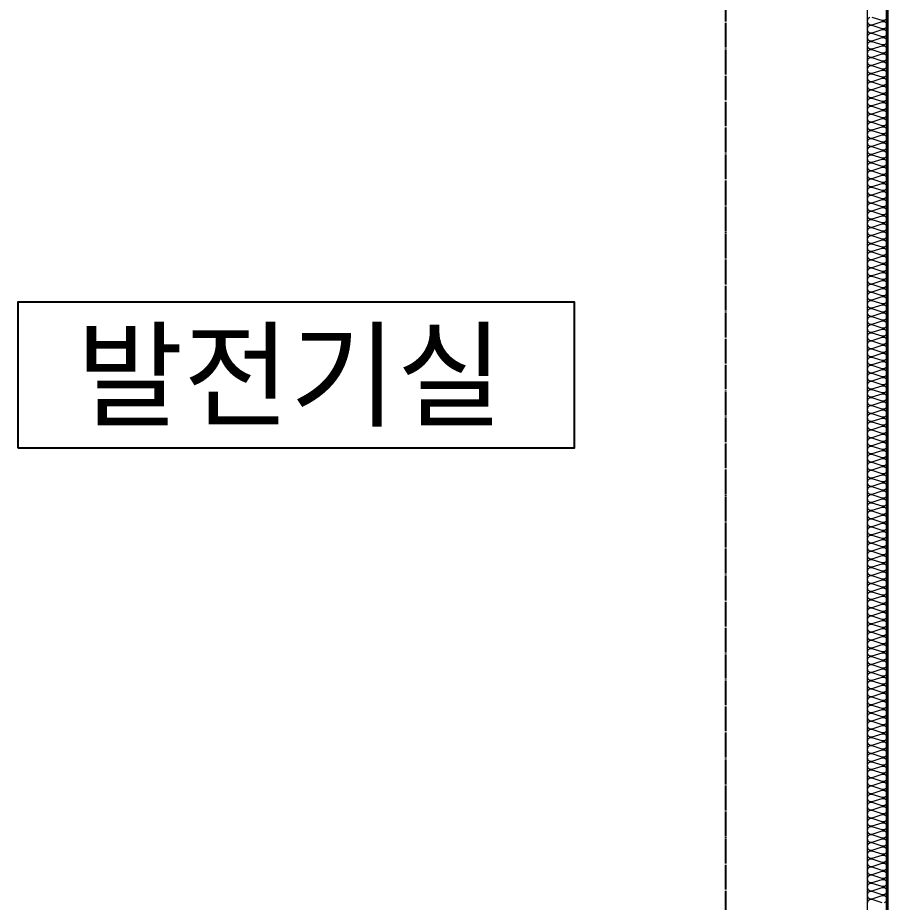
# Model space of a CAD drawing. Header units: inches. Extents: x 2004 to 150234, y 6875187 to 6994525.
# Drawn here: x 84698 to 86846, y 6883051 to 6885237 of the extents above; entities that cross this region are included whole.
import ezdxf
from ezdxf.enums import TextEntityAlignment as Align

# ---------------------------------------------------------------- set-up
doc = ezdxf.new("R2010")
doc.units = ezdxf.units.IN
doc.header["$MEASUREMENT"] = 0
doc.linetypes.add('CENTER', pattern=[65, 60, -2, 1, -2])
for name, color, linetype, lineweight in [('A-CONC-LIN1', 2, 'CONTINUOUS', 40), ('A-MKXX-NAME', 3, 'CONTINUOUS', 25), ('A-MKXX-SYMB', 7, 'CONTINUOUS', 25), ('A-XXXX-INSL2', 8, 'CONTINUOUS', 18)]:
    doc.layers.add(name, color=color, linetype=linetype, lineweight=lineweight)
doc.layers.add('AA-AXIS-LINE-1', color=1, linetype='CENTER')
doc.styles.add('돋움체', font='')
doc.styles.get('돋움체').set_extended_font_data('DotumChe')

msp = doc.modelspace()

# ---------------------------------------------------------------- linework, layer by layer
at = {"layer": 'A-CONC-LIN1'}
msp.add_line((86846.3, 6889078.3), (86846.3, 6880978.3), dxfattribs=at)
at = {"layer": 'A-MKXX-SYMB'}
msp.add_lwpolyline([(84697.5, 6884173.5), (86073, 6884173.5), (86073, 6884533.5), (84697.5, 6884533.5)], close=True, dxfattribs=at)
at = {"layer": 'A-XXXX-INSL2'}
msp.add_line((86796.3, 6889028.3), (86796.3, 6880978.3), dxfattribs=at)
for points in [[(86803.3, 6885237.3), (86798.3, 6885233.8), (86796.3, 6885228.3), (86798.3, 6885222.8), (86803.3, 6885219.3), (86808.8, 6885219.3), (86833.8, 6885227.3), (86839.3, 6885227.3), (86844.3, 6885223.8), (86846.3, 6885218.3), (86844.3, 6885212.8), (86839.3, 6885209.3), (86833.8, 6885209.3), (86808.8, 6885217.3), (86803.3, 6885217.3), (86798.3, 6885213.8), (86796.3, 6885208.3), (86798.3, 6885202.8), (86803.3, 6885199.3), (86808.8, 6885199.3), (86833.8, 6885207.3), (86839.3, 6885207.3), (86844.3, 6885203.8), (86846.3, 6885198.3), (86844.3, 6885192.8), (86839.3, 6885189.3), (86833.8, 6885189.3), (86808.8, 6885197.3), (86803.3, 6885197.3), (86798.3, 6885193.8), (86796.3, 6885188.3), (86798.3, 6885182.8), (86803.3, 6885179.3), (86808.8, 6885179.3), (86833.8, 6885187.3), (86839.3, 6885187.3), (86844.3, 6885183.8), (86846.3, 6885178.3), (86844.3, 6885172.8), (86839.3, 6885169.3), (86833.8, 6885169.3), (86808.8, 6885177.3), (86803.3, 6885177.3), (86798.3, 6885173.8), (86796.3, 6885168.3), (86798.3, 6885162.8), (86803.3, 6885159.3), (86808.8, 6885159.3), (86833.8, 6885167.3), (86839.3, 6885167.3), (86844.3, 6885163.8), (86846.3, 6885158.3), (86844.3, 6885152.8), (86839.3, 6885149.3), (86833.8, 6885149.3), (86808.8, 6885157.3), (86803.3, 6885157.3), (86798.3, 6885153.8), (86796.3, 6885148.3), (86798.3, 6885142.8), (86803.3, 6885139.3), (86808.8, 6885139.3), (86833.8, 6885147.3), (86839.3, 6885147.3), (86844.3, 6885143.8), (86846.3, 6885138.3), (86844.3, 6885132.8), (86839.3, 6885129.3), (86833.8, 6885129.3), (86808.8, 6885137.3), (86803.3, 6885137.3), (86798.3, 6885133.8), (86796.3, 6885128.3), (86798.3, 6885122.8), (86803.3, 6885119.3), (86808.8, 6885119.3), (86833.8, 6885127.3), (86839.3, 6885127.3), (86844.3, 6885123.8), (86846.3, 6885118.3), (86844.3, 6885112.8), (86839.3, 6885109.3), (86833.8, 6885109.3), (86808.8, 6885117.3), (86803.3, 6885117.3), (86798.3, 6885113.8), (86796.3, 6885108.3), (86798.3, 6885102.8), (86803.3, 6885099.3), (86808.8, 6885099.3), (86833.8, 6885107.3), (86839.3, 6885107.3), (86844.3, 6885103.8), (86846.3, 6885098.3), (86844.3, 6885092.8), (86839.3, 6885089.3), (86833.8, 6885089.3), (86808.8, 6885097.3), (86803.3, 6885097.3), (86798.3, 6885093.8), (86796.3, 6885088.3), (86798.3, 6885082.8), (86803.3, 6885079.3), (86808.8, 6885079.3), (86833.8, 6885087.3), (86839.3, 6885087.3), (86844.3, 6885083.8), (86846.3, 6885078.3), (86844.3, 6885072.8), (86839.3, 6885069.3), (86833.8, 6885069.3), (86808.8, 6885077.3), (86803.3, 6885077.3), (86798.3, 6885073.8), (86796.3, 6885068.3), (86798.3, 6885062.8), (86803.3, 6885059.3), (86808.8, 6885059.3), (86833.8, 6885067.3), (86839.3, 6885067.3), (86844.3, 6885063.8), (86846.3, 6885058.3), (86844.3, 6885052.8), (86839.3, 6885049.3), (86833.8, 6885049.3), (86808.8, 6885057.3), (86803.3, 6885057.3), (86798.3, 6885053.8), (86796.3, 6885048.3), (86798.3, 6885042.8), (86803.3, 6885039.3), (86808.8, 6885039.3), (86833.8, 6885047.3), (86839.3, 6885047.3), (86844.3, 6885043.8), (86846.3, 6885038.3), (86844.3, 6885032.8), (86839.3, 6885029.3), (86833.8, 6885029.3), (86808.8, 6885037.3), (86803.3, 6885037.3), (86798.3, 6885033.8), (86796.3, 6885028.3), (86798.3, 6885022.8), (86803.3, 6885019.3), (86808.8, 6885019.3), (86833.8, 6885027.3), (86839.3, 6885027.3), (86844.3, 6885023.8), (86846.3, 6885018.3), (86844.3, 6885012.8), (86839.3, 6885009.3), (86833.8, 6885009.3), (86808.8, 6885017.3), (86803.3, 6885017.3), (86798.3, 6885013.8), (86796.3, 6885008.3), (86798.3, 6885002.8), (86803.3, 6884999.3), (86808.8, 6884999.3), (86833.8, 6885007.3), (86839.3, 6885007.3), (86844.3, 6885003.8), (86846.3, 6884998.3), (86844.3, 6884992.8), (86839.3, 6884989.3), (86833.8, 6884989.3), (86808.8, 6884997.3), (86803.3, 6884997.3), (86798.3, 6884993.8), (86796.3, 6884988.3), (86798.3, 6884982.8), (86803.3, 6884979.3), (86808.8, 6884979.3), (86833.8, 6884987.3), (86839.3, 6884987.3), (86844.3, 6884983.8), (86846.3, 6884978.3), (86844.3, 6884972.8), (86839.3, 6884969.3), (86833.8, 6884969.3), (86808.8, 6884977.3), (86803.3, 6884977.3), (86798.3, 6884973.8), (86796.3, 6884968.3), (86798.3, 6884962.8), (86803.3, 6884959.3), (86808.8, 6884959.3), (86833.8, 6884967.3), (86839.3, 6884967.3), (86844.3, 6884963.8), (86846.3, 6884958.3), (86844.3, 6884952.8), (86839.3, 6884949.3), (86833.8, 6884949.3), (86808.8, 6884957.3), (86803.3, 6884957.3), (86798.3, 6884953.8), (86796.3, 6884948.3), (86798.3, 6884942.8), (86803.3, 6884939.3), (86808.8, 6884939.3), (86833.8, 6884947.3), (86839.3, 6884947.3), (86844.3, 6884943.8), (86846.3, 6884938.3), (86844.3, 6884932.8), (86839.3, 6884929.3), (86833.8, 6884929.3), (86808.8, 6884937.3), (86803.3, 6884937.3), (86798.3, 6884933.8), (86796.3, 6884928.3), (86798.3, 6884922.8), (86803.3, 6884919.3), (86808.8, 6884919.3), (86833.8, 6884927.3), (86839.3, 6884927.3), (86844.3, 6884923.8), (86846.3, 6884918.3), (86844.3, 6884912.8), (86839.3, 6884909.3), (86833.8, 6884909.3), (86808.8, 6884917.3), (86803.3, 6884917.3), (86798.3, 6884913.8), (86796.3, 6884908.3), (86798.3, 6884902.8), (86803.3, 6884899.3), (86808.8, 6884899.3), (86833.8, 6884907.3), (86839.3, 6884907.3), (86844.3, 6884903.8), (86846.3, 6884898.3), (86844.3, 6884892.8), (86839.3, 6884889.3), (86833.8, 6884889.3), (86808.8, 6884897.3), (86803.3, 6884897.3), (86798.3, 6884893.8), (86796.3, 6884888.3), (86798.3, 6884882.8), (86803.3, 6884879.3), (86808.8, 6884879.3), (86833.8, 6884887.3), (86839.3, 6884887.3), (86844.3, 6884883.8), (86846.3, 6884878.3), (86844.3, 6884872.8), (86839.3, 6884869.3), (86833.8, 6884869.3), (86808.8, 6884877.3), (86803.3, 6884877.3), (86798.3, 6884873.8), (86796.3, 6884868.3), (86798.3, 6884862.8), (86803.3, 6884859.3), (86808.8, 6884859.3), (86833.8, 6884867.3), (86839.3, 6884867.3), (86844.3, 6884863.8), (86846.3, 6884858.3), (86844.3, 6884852.8), (86839.3, 6884849.3), (86833.8, 6884849.3), (86808.8, 6884857.3), (86803.3, 6884857.3), (86798.3, 6884853.8), (86796.3, 6884848.3), (86798.3, 6884842.8), (86803.3, 6884839.3), (86808.8, 6884839.3), (86833.8, 6884847.3), (86839.3, 6884847.3), (86844.3, 6884843.8), (86846.3, 6884838.3), (86844.3, 6884832.8), (86839.3, 6884829.3), (86833.8, 6884829.3), (86808.8, 6884837.3), (86803.3, 6884837.3), (86798.3, 6884833.8), (86796.3, 6884828.3), (86798.3, 6884822.8), (86803.3, 6884819.3), (86808.8, 6884819.3), (86833.8, 6884827.3), (86839.3, 6884827.3), (86844.3, 6884823.8), (86846.3, 6884818.3), (86844.3, 6884812.8), (86839.3, 6884809.3), (86833.8, 6884809.3), (86808.8, 6884817.3), (86803.3, 6884817.3), (86798.3, 6884813.8), (86796.3, 6884808.3), (86798.3, 6884802.8), (86803.3, 6884799.3), (86808.8, 6884799.3), (86833.8, 6884807.3), (86839.3, 6884807.3), (86844.3, 6884803.8), (86846.3, 6884798.3), (86844.3, 6884792.8), (86839.3, 6884789.3), (86833.8, 6884789.3), (86808.8, 6884797.3), (86803.3, 6884797.3), (86798.3, 6884793.8), (86796.3, 6884788.3), (86798.3, 6884782.8), (86803.3, 6884779.3), (86808.8, 6884779.3), (86833.8, 6884787.3), (86839.3, 6884787.3), (86844.3, 6884783.8), (86846.3, 6884778.3), (86844.3, 6884772.8), (86839.3, 6884769.3), (86833.8, 6884769.3), (86808.8, 6884777.3), (86803.3, 6884777.3), (86798.3, 6884773.8), (86796.3, 6884768.3), (86798.3, 6884762.8), (86803.3, 6884759.3), (86808.8, 6884759.3), (86833.8, 6884767.3), (86839.3, 6884767.3), (86844.3, 6884763.8), (86846.3, 6884758.3), (86844.3, 6884752.8), (86839.3, 6884749.3), (86833.8, 6884749.3), (86808.8, 6884757.3), (86803.3, 6884757.3), (86798.3, 6884753.8), (86796.3, 6884748.3), (86798.3, 6884742.8), (86803.3, 6884739.3), (86808.8, 6884739.3), (86833.8, 6884747.3), (86839.3, 6884747.3), (86844.3, 6884743.8), (86846.3, 6884738.3), (86844.3, 6884732.8), (86839.3, 6884729.3), (86833.8, 6884729.3), (86808.8, 6884737.3), (86803.3, 6884737.3), (86798.3, 6884733.8), (86796.3, 6884728.3), (86798.3, 6884722.8), (86803.3, 6884719.3), (86808.8, 6884719.3), (86833.8, 6884727.3), (86839.3, 6884727.3), (86844.3, 6884723.8), (86846.3, 6884718.3), (86844.3, 6884712.8), (86839.3, 6884709.3), (86833.8, 6884709.3), (86808.8, 6884717.3), (86803.3, 6884717.3), (86798.3, 6884713.8), (86796.3, 6884708.3), (86798.3, 6884702.8), (86803.3, 6884699.3), (86808.8, 6884699.3), (86833.8, 6884707.3), (86839.3, 6884707.3), (86844.3, 6884703.8), (86846.3, 6884698.3), (86844.3, 6884692.8), (86839.3, 6884689.3), (86833.8, 6884689.3), (86808.8, 6884697.3), (86803.3, 6884697.3), (86798.3, 6884693.8), (86796.3, 6884688.3), (86798.3, 6884682.8), (86803.3, 6884679.3), (86808.8, 6884679.3), (86833.8, 6884687.3), (86839.3, 6884687.3), (86844.3, 6884683.8), (86846.3, 6884678.3), (86844.3, 6884672.8), (86839.3, 6884669.3), (86833.8, 6884669.3), (86808.8, 6884677.3), (86803.3, 6884677.3), (86798.3, 6884673.8), (86796.3, 6884668.3), (86798.3, 6884662.8), (86803.3, 6884659.3), (86808.8, 6884659.3), (86833.8, 6884667.3), (86839.3, 6884667.3), (86844.3, 6884663.8), (86846.3, 6884658.3), (86844.3, 6884652.8), (86839.3, 6884649.3), (86833.8, 6884649.3), (86808.8, 6884657.3), (86803.3, 6884657.3), (86798.3, 6884653.8), (86796.3, 6884648.3), (86798.3, 6884642.8), (86803.3, 6884639.3), (86808.8, 6884639.3), (86833.8, 6884647.3), (86839.3, 6884647.3), (86844.3, 6884643.8), (86846.3, 6884638.3), (86844.3, 6884632.8), (86839.3, 6884629.3), (86833.8, 6884629.3), (86808.8, 6884637.3), (86803.3, 6884637.3), (86798.3, 6884633.8), (86796.3, 6884628.3), (86798.3, 6884622.8), (86803.3, 6884619.3), (86808.8, 6884619.3), (86833.8, 6884627.3), (86839.3, 6884627.3), (86844.3, 6884623.8), (86846.3, 6884618.3), (86844.3, 6884612.8), (86839.3, 6884609.3), (86833.8, 6884609.3), (86808.8, 6884617.3), (86803.3, 6884617.3), (86798.3, 6884613.8), (86796.3, 6884608.3), (86798.3, 6884602.8), (86803.3, 6884599.3), (86808.8, 6884599.3), (86833.8, 6884607.3), (86839.3, 6884607.3), (86844.3, 6884603.8), (86846.3, 6884598.3), (86844.3, 6884592.8), (86839.3, 6884589.3), (86833.8, 6884589.3), (86808.8, 6884597.3), (86803.3, 6884597.3), (86798.3, 6884593.8), (86796.3, 6884588.3), (86798.3, 6884582.8), (86803.3, 6884579.3), (86808.8, 6884579.3), (86833.8, 6884587.3), (86839.3, 6884587.3), (86844.3, 6884583.8), (86846.3, 6884578.3), (86844.3, 6884572.8), (86839.3, 6884569.3), (86833.8, 6884569.3), (86808.8, 6884577.3), (86803.3, 6884577.3), (86798.3, 6884573.8), (86796.3, 6884568.3), (86798.3, 6884562.8), (86803.3, 6884559.3), (86808.8, 6884559.3), (86833.8, 6884567.3), (86839.3, 6884567.3), (86844.3, 6884563.8), (86846.3, 6884558.3), (86844.3, 6884552.8), (86839.3, 6884549.3), (86833.8, 6884549.3), (86808.8, 6884557.3), (86803.3, 6884557.3), (86798.3, 6884553.8), (86796.3, 6884548.3), (86798.3, 6884542.8), (86803.3, 6884539.3), (86808.8, 6884539.3), (86833.8, 6884547.3), (86839.3, 6884547.3), (86844.3, 6884543.8), (86846.3, 6884538.3), (86844.3, 6884532.8), (86839.3, 6884529.3), (86833.8, 6884529.3), (86808.8, 6884537.3), (86803.3, 6884537.3), (86798.3, 6884533.8), (86796.3, 6884528.3), (86798.3, 6884522.8), (86803.3, 6884519.3), (86808.8, 6884519.3), (86833.8, 6884527.3), (86839.3, 6884527.3), (86844.3, 6884523.8), (86846.3, 6884518.3), (86844.3, 6884512.8), (86839.3, 6884509.3), (86833.8, 6884509.3), (86808.8, 6884517.3), (86803.3, 6884517.3), (86798.3, 6884513.8), (86796.3, 6884508.3), (86798.3, 6884502.8), (86803.3, 6884499.3), (86808.8, 6884499.3), (86833.8, 6884507.3), (86839.3, 6884507.3), (86844.3, 6884503.8), (86846.3, 6884498.3), (86844.3, 6884492.8), (86839.3, 6884489.3), (86833.8, 6884489.3), (86808.8, 6884497.3), (86803.3, 6884497.3), (86798.3, 6884493.8), (86796.3, 6884488.3), (86798.3, 6884482.8), (86803.3, 6884479.3), (86808.8, 6884479.3), (86833.8, 6884487.3), (86839.3, 6884487.3), (86844.3, 6884483.8), (86846.3, 6884478.3), (86844.3, 6884472.8), (86839.3, 6884469.3), (86833.8, 6884469.3), (86808.8, 6884477.3), (86803.3, 6884477.3), (86798.3, 6884473.8), (86796.3, 6884468.3), (86798.3, 6884462.8), (86803.3, 6884459.3), (86808.8, 6884459.3), (86833.8, 6884467.3), (86839.3, 6884467.3), (86844.3, 6884463.8), (86846.3, 6884458.3), (86844.3, 6884452.8), (86839.3, 6884449.3), (86833.8, 6884449.3), (86808.8, 6884457.3), (86803.3, 6884457.3), (86798.3, 6884453.8), (86796.3, 6884448.3), (86798.3, 6884442.8), (86803.3, 6884439.3), (86808.8, 6884439.3), (86833.8, 6884447.3), (86839.3, 6884447.3), (86844.3, 6884443.8), (86846.3, 6884438.3), (86844.3, 6884432.8), (86839.3, 6884429.3), (86833.8, 6884429.3), (86808.8, 6884437.3), (86803.3, 6884437.3), (86798.3, 6884433.8), (86796.3, 6884428.3), (86798.3, 6884422.8), (86803.3, 6884419.3), (86808.8, 6884419.3), (86833.8, 6884427.3), (86839.3, 6884427.3), (86844.3, 6884423.8), (86846.3, 6884418.3), (86844.3, 6884412.8), (86839.3, 6884409.3), (86833.8, 6884409.3), (86808.8, 6884417.3), (86803.3, 6884417.3), (86798.3, 6884413.8), (86796.3, 6884408.3), (86798.3, 6884402.8), (86803.3, 6884399.3), (86808.8, 6884399.3), (86833.8, 6884407.3), (86839.3, 6884407.3), (86844.3, 6884403.8), (86846.3, 6884398.3), (86844.3, 6884392.8), (86839.3, 6884389.3), (86833.8, 6884389.3), (86808.8, 6884397.3), (86803.3, 6884397.3), (86798.3, 6884393.8), (86796.3, 6884388.3), (86798.3, 6884382.8), (86803.3, 6884379.3), (86808.8, 6884379.3), (86833.8, 6884387.3), (86839.3, 6884387.3), (86844.3, 6884383.8), (86846.3, 6884378.3), (86844.3, 6884372.8), (86839.3, 6884369.3), (86833.8, 6884369.3), (86808.8, 6884377.3), (86803.3, 6884377.3), (86798.3, 6884373.8), (86796.3, 6884368.3), (86798.3, 6884362.8), (86803.3, 6884359.3), (86808.8, 6884359.3), (86833.8, 6884367.3), (86839.3, 6884367.3), (86844.3, 6884363.8), (86846.3, 6884358.3), (86844.3, 6884352.8), (86839.3, 6884349.3), (86833.8, 6884349.3), (86808.8, 6884357.3), (86803.3, 6884357.3), (86798.3, 6884353.8), (86796.3, 6884348.3), (86798.3, 6884342.8), (86803.3, 6884339.3), (86808.8, 6884339.3), (86833.8, 6884347.3), (86839.3, 6884347.3), (86844.3, 6884343.8), (86846.3, 6884338.3), (86844.3, 6884332.8), (86839.3, 6884329.3), (86833.8, 6884329.3), (86808.8, 6884337.3), (86803.3, 6884337.3), (86798.3, 6884333.8), (86796.3, 6884328.3), (86798.3, 6884322.8), (86803.3, 6884319.3), (86808.8, 6884319.3), (86833.8, 6884327.3), (86839.3, 6884327.3), (86844.3, 6884323.8), (86846.3, 6884318.3), (86844.3, 6884312.8), (86839.3, 6884309.3), (86833.8, 6884309.3), (86808.8, 6884317.3), (86803.3, 6884317.3), (86798.3, 6884313.8), (86796.3, 6884308.3), (86798.3, 6884302.8), (86803.3, 6884299.3), (86808.8, 6884299.3), (86833.8, 6884307.3), (86839.3, 6884307.3), (86844.3, 6884303.8), (86846.3, 6884298.3), (86844.3, 6884292.8), (86839.3, 6884289.3), (86833.8, 6884289.3), (86808.8, 6884297.3), (86803.3, 6884297.3), (86798.3, 6884293.8), (86796.3, 6884288.3), (86798.3, 6884282.8), (86803.3, 6884279.3), (86808.8, 6884279.3), (86833.8, 6884287.3), (86839.3, 6884287.3), (86844.3, 6884283.8), (86846.3, 6884278.3), (86844.3, 6884272.8), (86839.3, 6884269.3), (86833.8, 6884269.3), (86808.8, 6884277.3), (86803.3, 6884277.3), (86798.3, 6884273.8), (86796.3, 6884268.3), (86798.3, 6884262.8), (86803.3, 6884259.3), (86808.8, 6884259.3), (86833.8, 6884267.3), (86839.3, 6884267.3), (86844.3, 6884263.8), (86846.3, 6884258.3), (86844.3, 6884252.8), (86839.3, 6884249.3), (86833.8, 6884249.3), (86808.8, 6884257.3), (86803.3, 6884257.3), (86798.3, 6884253.8), (86796.3, 6884248.3), (86798.3, 6884242.8), (86803.3, 6884239.3), (86808.8, 6884239.3), (86833.8, 6884247.3), (86839.3, 6884247.3), (86844.3, 6884243.8), (86846.3, 6884238.3), (86844.3, 6884232.8), (86839.3, 6884229.3), (86833.8, 6884229.3), (86808.8, 6884237.3), (86803.3, 6884237.3), (86798.3, 6884233.8), (86796.3, 6884228.3), (86798.3, 6884222.8), (86803.3, 6884219.3), (86808.8, 6884219.3), (86833.8, 6884227.3), (86839.3, 6884227.3), (86844.3, 6884223.8), (86846.3, 6884218.3), (86844.3, 6884212.8), (86839.3, 6884209.3), (86833.8, 6884209.3), (86808.8, 6884217.3), (86803.3, 6884217.3), (86798.3, 6884213.8), (86796.3, 6884208.3), (86798.3, 6884202.8), (86803.3, 6884199.3), (86808.8, 6884199.3), (86833.8, 6884207.3), (86839.3, 6884207.3), (86844.3, 6884203.8), (86846.3, 6884198.3), (86844.3, 6884192.8), (86839.3, 6884189.3), (86833.8, 6884189.3), (86808.8, 6884197.3), (86803.3, 6884197.3), (86798.3, 6884193.8), (86796.3, 6884188.3), (86798.3, 6884182.8), (86803.3, 6884179.3), (86808.8, 6884179.3), (86833.8, 6884187.3), (86839.3, 6884187.3), (86844.3, 6884183.8), (86846.3, 6884178.3), (86844.3, 6884172.8), (86839.3, 6884169.3), (86833.8, 6884169.3), (86808.8, 6884177.3), (86803.3, 6884177.3), (86798.3, 6884173.8), (86796.3, 6884168.3), (86798.3, 6884162.8), (86803.3, 6884159.3), (86808.8, 6884159.3), (86833.8, 6884167.3), (86839.3, 6884167.3), (86844.3, 6884163.8), (86846.3, 6884158.3), (86844.3, 6884152.8), (86839.3, 6884149.3), (86833.8, 6884149.3), (86808.8, 6884157.3), (86803.3, 6884157.3), (86798.3, 6884153.8), (86796.3, 6884148.3), (86798.3, 6884142.8), (86803.3, 6884139.3), (86808.8, 6884139.3), (86833.8, 6884147.3), (86839.3, 6884147.3), (86844.3, 6884143.8), (86846.3, 6884138.3), (86844.3, 6884132.8), (86839.3, 6884129.3), (86833.8, 6884129.3), (86808.8, 6884137.3), (86803.3, 6884137.3), (86798.3, 6884133.8), (86796.3, 6884128.3), (86798.3, 6884122.8), (86803.3, 6884119.3), (86808.8, 6884119.3), (86833.8, 6884127.3), (86839.3, 6884127.3), (86844.3, 6884123.8), (86846.3, 6884118.3), (86844.3, 6884112.8), (86839.3, 6884109.3), (86833.8, 6884109.3), (86808.8, 6884117.3), (86803.3, 6884117.3), (86798.3, 6884113.8), (86796.3, 6884108.3), (86798.3, 6884102.8), (86803.3, 6884099.3), (86808.8, 6884099.3), (86833.8, 6884107.3), (86839.3, 6884107.3), (86844.3, 6884103.8), (86846.3, 6884098.3), (86844.3, 6884092.8), (86839.3, 6884089.3), (86833.8, 6884089.3), (86808.8, 6884097.3), (86803.3, 6884097.3), (86798.3, 6884093.8), (86796.3, 6884088.3), (86798.3, 6884082.8), (86803.3, 6884079.3), (86808.8, 6884079.3), (86833.8, 6884087.3), (86839.3, 6884087.3), (86844.3, 6884083.8), (86846.3, 6884078.3), (86844.3, 6884072.8), (86839.3, 6884069.3), (86833.8, 6884069.3), (86808.8, 6884077.3), (86803.3, 6884077.3), (86798.3, 6884073.8), (86796.3, 6884068.3), (86798.3, 6884062.8), (86803.3, 6884059.3), (86808.8, 6884059.3), (86833.8, 6884067.3), (86839.3, 6884067.3), (86844.3, 6884063.8), (86846.3, 6884058.3), (86844.3, 6884052.8), (86839.3, 6884049.3), (86833.8, 6884049.3), (86808.8, 6884057.3), (86803.3, 6884057.3), (86798.3, 6884053.8), (86796.3, 6884048.3), (86798.3, 6884042.8), (86803.3, 6884039.3), (86808.8, 6884039.3), (86833.8, 6884047.3), (86839.3, 6884047.3), (86844.3, 6884043.8), (86846.3, 6884038.3), (86844.3, 6884032.8), (86839.3, 6884029.3), (86833.8, 6884029.3), (86808.8, 6884037.3), (86803.3, 6884037.3), (86798.3, 6884033.8), (86796.3, 6884028.3), (86798.3, 6884022.8), (86803.3, 6884019.3), (86808.8, 6884019.3), (86833.8, 6884027.3), (86839.3, 6884027.3), (86844.3, 6884023.8), (86846.3, 6884018.3), (86844.3, 6884012.8), (86839.3, 6884009.3), (86833.8, 6884009.3), (86808.8, 6884017.3), (86803.3, 6884017.3), (86798.3, 6884013.8), (86796.3, 6884008.3), (86798.3, 6884002.8), (86803.3, 6883999.3), (86808.8, 6883999.3), (86833.8, 6884007.3), (86839.3, 6884007.3), (86844.3, 6884003.8), (86846.3, 6883998.3), (86844.3, 6883992.8), (86839.3, 6883989.3), (86833.8, 6883989.3), (86808.8, 6883997.3), (86803.3, 6883997.3), (86798.3, 6883993.8), (86796.3, 6883988.3), (86798.3, 6883982.8), (86803.3, 6883979.3), (86808.8, 6883979.3), (86833.8, 6883987.3), (86839.3, 6883987.3), (86844.3, 6883983.8), (86846.3, 6883978.3), (86844.3, 6883972.8), (86839.3, 6883969.3), (86833.8, 6883969.3), (86808.8, 6883977.3), (86803.3, 6883977.3), (86798.3, 6883973.8), (86796.3, 6883968.3), (86798.3, 6883962.8), (86803.3, 6883959.3), (86808.8, 6883959.3), (86833.8, 6883967.3), (86839.3, 6883967.3), (86844.3, 6883963.8), (86846.3, 6883958.3), (86844.3, 6883952.8), (86839.3, 6883949.3), (86833.8, 6883949.3), (86808.8, 6883957.3), (86803.3, 6883957.3), (86798.3, 6883953.8), (86796.3, 6883948.3), (86798.3, 6883942.8), (86803.3, 6883939.3), (86808.8, 6883939.3), (86833.8, 6883947.3), (86839.3, 6883947.3), (86844.3, 6883943.8), (86846.3, 6883938.3), (86844.3, 6883932.8), (86839.3, 6883929.3), (86833.8, 6883929.3), (86808.8, 6883937.3), (86803.3, 6883937.3), (86798.3, 6883933.8), (86796.3, 6883928.3), (86798.3, 6883922.8), (86803.3, 6883919.3), (86808.8, 6883919.3), (86833.8, 6883927.3), (86839.3, 6883927.3), (86844.3, 6883923.8), (86846.3, 6883918.3), (86844.3, 6883912.8), (86839.3, 6883909.3), (86833.8, 6883909.3), (86808.8, 6883917.3), (86803.3, 6883917.3), (86798.3, 6883913.8), (86796.3, 6883908.3), (86798.3, 6883902.8), (86803.3, 6883899.3), (86808.8, 6883899.3), (86833.8, 6883907.3), (86839.3, 6883907.3), (86844.3, 6883903.8), (86846.3, 6883898.3), (86844.3, 6883892.8), (86839.3, 6883889.3), (86833.8, 6883889.3), (86808.8, 6883897.3), (86803.3, 6883897.3), (86798.3, 6883893.8), (86796.3, 6883888.3), (86798.3, 6883882.8), (86803.3, 6883879.3), (86808.8, 6883879.3), (86833.8, 6883887.3), (86839.3, 6883887.3), (86844.3, 6883883.8), (86846.3, 6883878.3), (86844.3, 6883872.8), (86839.3, 6883869.3), (86833.8, 6883869.3), (86808.8, 6883877.3), (86803.3, 6883877.3), (86798.3, 6883873.8), (86796.3, 6883868.3), (86798.3, 6883862.8), (86803.3, 6883859.3), (86808.8, 6883859.3), (86833.8, 6883867.3), (86839.3, 6883867.3), (86844.3, 6883863.8), (86846.3, 6883858.3), (86844.3, 6883852.8), (86839.3, 6883849.3), (86833.8, 6883849.3), (86808.8, 6883857.3), (86803.3, 6883857.3), (86798.3, 6883853.8), (86796.3, 6883848.3), (86798.3, 6883842.8), (86803.3, 6883839.3), (86808.8, 6883839.3), (86833.8, 6883847.3), (86839.3, 6883847.3), (86844.3, 6883843.8), (86846.3, 6883838.3), (86844.3, 6883832.8), (86839.3, 6883829.3), (86833.8, 6883829.3), (86808.8, 6883837.3), (86803.3, 6883837.3), (86798.3, 6883833.8), (86796.3, 6883828.3), (86798.3, 6883822.8), (86803.3, 6883819.3), (86808.8, 6883819.3), (86833.8, 6883827.3), (86839.3, 6883827.3), (86844.3, 6883823.8), (86846.3, 6883818.3), (86844.3, 6883812.8), (86839.3, 6883809.3), (86833.8, 6883809.3), (86808.8, 6883817.3), (86803.3, 6883817.3), (86798.3, 6883813.8), (86796.3, 6883808.3), (86798.3, 6883802.8), (86803.3, 6883799.3), (86808.8, 6883799.3), (86833.8, 6883807.3), (86839.3, 6883807.3), (86844.3, 6883803.8), (86846.3, 6883798.3), (86844.3, 6883792.8), (86839.3, 6883789.3), (86833.8, 6883789.3), (86808.8, 6883797.3), (86803.3, 6883797.3), (86798.3, 6883793.8), (86796.3, 6883788.3), (86798.3, 6883782.8), (86803.3, 6883779.3), (86808.8, 6883779.3), (86833.8, 6883787.3), (86839.3, 6883787.3), (86844.3, 6883783.8), (86846.3, 6883778.3), (86844.3, 6883772.8), (86839.3, 6883769.3), (86833.8, 6883769.3), (86808.8, 6883777.3), (86803.3, 6883777.3), (86798.3, 6883773.8), (86796.3, 6883768.3), (86798.3, 6883762.8), (86803.3, 6883759.3), (86808.8, 6883759.3), (86833.8, 6883767.3), (86839.3, 6883767.3), (86844.3, 6883763.8), (86846.3, 6883758.3), (86844.3, 6883752.8), (86839.3, 6883749.3), (86833.8, 6883749.3), (86808.8, 6883757.3), (86803.3, 6883757.3), (86798.3, 6883753.8), (86796.3, 6883748.3), (86798.3, 6883742.8), (86803.3, 6883739.3), (86808.8, 6883739.3), (86833.8, 6883747.3), (86839.3, 6883747.3), (86844.3, 6883743.8), (86846.3, 6883738.3), (86844.3, 6883732.8), (86839.3, 6883729.3), (86833.8, 6883729.3), (86808.8, 6883737.3), (86803.3, 6883737.3), (86798.3, 6883733.8), (86796.3, 6883728.3), (86798.3, 6883722.8), (86803.3, 6883719.3), (86808.8, 6883719.3), (86833.8, 6883727.3), (86839.3, 6883727.3), (86844.3, 6883723.8), (86846.3, 6883718.3), (86844.3, 6883712.8), (86839.3, 6883709.3), (86833.8, 6883709.3), (86808.8, 6883717.3), (86803.3, 6883717.3), (86798.3, 6883713.8), (86796.3, 6883708.3), (86798.3, 6883702.8), (86803.3, 6883699.3), (86808.8, 6883699.3), (86833.8, 6883707.3), (86839.3, 6883707.3), (86844.3, 6883703.8), (86846.3, 6883698.3), (86844.3, 6883692.8), (86839.3, 6883689.3), (86833.8, 6883689.3), (86808.8, 6883697.3), (86803.3, 6883697.3), (86798.3, 6883693.8), (86796.3, 6883688.3), (86798.3, 6883682.8), (86803.3, 6883679.3), (86808.8, 6883679.3), (86833.8, 6883687.3), (86839.3, 6883687.3), (86844.3, 6883683.8), (86846.3, 6883678.3), (86844.3, 6883672.8), (86839.3, 6883669.3), (86833.8, 6883669.3), (86808.8, 6883677.3), (86803.3, 6883677.3), (86798.3, 6883673.8), (86796.3, 6883668.3), (86798.3, 6883662.8), (86803.3, 6883659.3), (86808.8, 6883659.3), (86833.8, 6883667.3), (86839.3, 6883667.3), (86844.3, 6883663.8), (86846.3, 6883658.3), (86844.3, 6883652.8), (86839.3, 6883649.3), (86833.8, 6883649.3), (86808.8, 6883657.3), (86803.3, 6883657.3), (86798.3, 6883653.8), (86796.3, 6883648.3), (86798.3, 6883642.8), (86803.3, 6883639.3), (86808.8, 6883639.3), (86833.8, 6883647.3), (86839.3, 6883647.3), (86844.3, 6883643.8), (86846.3, 6883638.3), (86844.3, 6883632.8), (86839.3, 6883629.3), (86833.8, 6883629.3), (86808.8, 6883637.3), (86803.3, 6883637.3), (86798.3, 6883633.8), (86796.3, 6883628.3), (86798.3, 6883622.8), (86803.3, 6883619.3), (86808.8, 6883619.3), (86833.8, 6883627.3), (86839.3, 6883627.3), (86844.3, 6883623.8), (86846.3, 6883618.3), (86844.3, 6883612.8), (86839.3, 6883609.3), (86833.8, 6883609.3), (86808.8, 6883617.3), (86803.3, 6883617.3), (86798.3, 6883613.8), (86796.3, 6883608.3), (86798.3, 6883602.8), (86803.3, 6883599.3), (86808.8, 6883599.3), (86833.8, 6883607.3), (86839.3, 6883607.3), (86844.3, 6883603.8), (86846.3, 6883598.3), (86844.3, 6883592.8), (86839.3, 6883589.3), (86833.8, 6883589.3), (86808.8, 6883597.3), (86803.3, 6883597.3), (86798.3, 6883593.8), (86796.3, 6883588.3), (86798.3, 6883582.8), (86803.3, 6883579.3), (86808.8, 6883579.3), (86833.8, 6883587.3), (86839.3, 6883587.3), (86844.3, 6883583.8), (86846.3, 6883578.3), (86844.3, 6883572.8), (86839.3, 6883569.3), (86833.8, 6883569.3), (86808.8, 6883577.3), (86803.3, 6883577.3), (86798.3, 6883573.8), (86796.3, 6883568.3), (86798.3, 6883562.8), (86803.3, 6883559.3), (86808.8, 6883559.3), (86833.8, 6883567.3), (86839.3, 6883567.3), (86844.3, 6883563.8), (86846.3, 6883558.3), (86844.3, 6883552.8), (86839.3, 6883549.3), (86833.8, 6883549.3), (86808.8, 6883557.3), (86803.3, 6883557.3), (86798.3, 6883553.8), (86796.3, 6883548.3), (86798.3, 6883542.8), (86803.3, 6883539.3), (86808.8, 6883539.3), (86833.8, 6883547.3), (86839.3, 6883547.3), (86844.3, 6883543.8), (86846.3, 6883538.3), (86844.3, 6883532.8), (86839.3, 6883529.3), (86833.8, 6883529.3), (86808.8, 6883537.3), (86803.3, 6883537.3), (86798.3, 6883533.8), (86796.3, 6883528.3), (86798.3, 6883522.8), (86803.3, 6883519.3), (86808.8, 6883519.3), (86833.8, 6883527.3), (86839.3, 6883527.3), (86844.3, 6883523.8), (86846.3, 6883518.3), (86844.3, 6883512.8), (86839.3, 6883509.3), (86833.8, 6883509.3), (86808.8, 6883517.3), (86803.3, 6883517.3), (86798.3, 6883513.8), (86796.3, 6883508.3), (86798.3, 6883502.8), (86803.3, 6883499.3), (86808.8, 6883499.3), (86833.8, 6883507.3), (86839.3, 6883507.3), (86844.3, 6883503.8), (86846.3, 6883498.3), (86844.3, 6883492.8), (86839.3, 6883489.3), (86833.8, 6883489.3), (86808.8, 6883497.3), (86803.3, 6883497.3), (86798.3, 6883493.8), (86796.3, 6883488.3), (86798.3, 6883482.8), (86803.3, 6883479.3), (86808.8, 6883479.3), (86833.8, 6883487.3), (86839.3, 6883487.3), (86844.3, 6883483.8), (86846.3, 6883478.3), (86844.3, 6883472.8), (86839.3, 6883469.3), (86833.8, 6883469.3), (86808.8, 6883477.3), (86803.3, 6883477.3), (86798.3, 6883473.8), (86796.3, 6883468.3), (86798.3, 6883462.8), (86803.3, 6883459.3), (86808.8, 6883459.3), (86833.8, 6883467.3), (86839.3, 6883467.3), (86844.3, 6883463.8), (86846.3, 6883458.3), (86844.3, 6883452.8), (86839.3, 6883449.3), (86833.8, 6883449.3), (86808.8, 6883457.3), (86803.3, 6883457.3), (86798.3, 6883453.8), (86796.3, 6883448.3), (86798.3, 6883442.8), (86803.3, 6883439.3), (86808.8, 6883439.3), (86833.8, 6883447.3), (86839.3, 6883447.3), (86844.3, 6883443.8), (86846.3, 6883438.3), (86844.3, 6883432.8), (86839.3, 6883429.3), (86833.8, 6883429.3), (86808.8, 6883437.3), (86803.3, 6883437.3), (86798.3, 6883433.8), (86796.3, 6883428.3), (86798.3, 6883422.8), (86803.3, 6883419.3), (86808.8, 6883419.3), (86833.8, 6883427.3), (86839.3, 6883427.3), (86844.3, 6883423.8), (86846.3, 6883418.3), (86844.3, 6883412.8), (86839.3, 6883409.3), (86833.8, 6883409.3), (86808.8, 6883417.3), (86803.3, 6883417.3), (86798.3, 6883413.8), (86796.3, 6883408.3), (86798.3, 6883402.8), (86803.3, 6883399.3), (86808.8, 6883399.3), (86833.8, 6883407.3), (86839.3, 6883407.3), (86844.3, 6883403.8), (86846.3, 6883398.3), (86844.3, 6883392.8), (86839.3, 6883389.3), (86833.8, 6883389.3), (86808.8, 6883397.3), (86803.3, 6883397.3), (86798.3, 6883393.8), (86796.3, 6883388.3), (86798.3, 6883382.8), (86803.3, 6883379.3), (86808.8, 6883379.3), (86833.8, 6883387.3), (86839.3, 6883387.3), (86844.3, 6883383.8), (86846.3, 6883378.3), (86844.3, 6883372.8), (86839.3, 6883369.3), (86833.8, 6883369.3), (86808.8, 6883377.3), (86803.3, 6883377.3), (86798.3, 6883373.8), (86796.3, 6883368.3), (86798.3, 6883362.8), (86803.3, 6883359.3), (86808.8, 6883359.3), (86833.8, 6883367.3), (86839.3, 6883367.3), (86844.3, 6883363.8), (86846.3, 6883358.3), (86844.3, 6883352.8), (86839.3, 6883349.3), (86833.8, 6883349.3), (86808.8, 6883357.3), (86803.3, 6883357.3), (86798.3, 6883353.8), (86796.3, 6883348.3), (86798.3, 6883342.8), (86803.3, 6883339.3), (86808.8, 6883339.3), (86833.8, 6883347.3), (86839.3, 6883347.3), (86844.3, 6883343.8), (86846.3, 6883338.3), (86844.3, 6883332.8), (86839.3, 6883329.3), (86833.8, 6883329.3), (86808.8, 6883337.3), (86803.3, 6883337.3), (86798.3, 6883333.8), (86796.3, 6883328.3), (86798.3, 6883322.8), (86803.3, 6883319.3), (86808.8, 6883319.3), (86833.8, 6883327.3), (86839.3, 6883327.3), (86844.3, 6883323.8), (86846.3, 6883318.3), (86844.3, 6883312.8), (86839.3, 6883309.3), (86833.8, 6883309.3), (86808.8, 6883317.3), (86803.3, 6883317.3), (86798.3, 6883313.8), (86796.3, 6883308.3), (86798.3, 6883302.8), (86803.3, 6883299.3), (86808.8, 6883299.3), (86833.8, 6883307.3), (86839.3, 6883307.3), (86844.3, 6883303.8), (86846.3, 6883298.3), (86844.3, 6883292.8), (86839.3, 6883289.3), (86833.8, 6883289.3), (86808.8, 6883297.3), (86803.3, 6883297.3), (86798.3, 6883293.8), (86796.3, 6883288.3), (86798.3, 6883282.8), (86803.3, 6883279.3), (86808.8, 6883279.3), (86833.8, 6883287.3), (86839.3, 6883287.3), (86844.3, 6883283.8), (86846.3, 6883278.3), (86844.3, 6883272.8), (86839.3, 6883269.3), (86833.8, 6883269.3), (86808.8, 6883277.3), (86803.3, 6883277.3), (86798.3, 6883273.8), (86796.3, 6883268.3), (86798.3, 6883262.8), (86803.3, 6883259.3), (86808.8, 6883259.3), (86833.8, 6883267.3), (86839.3, 6883267.3), (86844.3, 6883263.8), (86846.3, 6883258.3), (86844.3, 6883252.8), (86839.3, 6883249.3), (86833.8, 6883249.3), (86808.8, 6883257.3), (86803.3, 6883257.3), (86798.3, 6883253.8), (86796.3, 6883248.3), (86798.3, 6883242.8), (86803.3, 6883239.3), (86808.8, 6883239.3), (86833.8, 6883247.3), (86839.3, 6883247.3), (86844.3, 6883243.8), (86846.3, 6883238.3), (86844.3, 6883232.8), (86839.3, 6883229.3), (86833.8, 6883229.3), (86808.8, 6883237.3), (86803.3, 6883237.3), (86798.3, 6883233.8), (86796.3, 6883228.3), (86798.3, 6883222.8), (86803.3, 6883219.3), (86808.8, 6883219.3), (86833.8, 6883227.3), (86839.3, 6883227.3), (86844.3, 6883223.8), (86846.3, 6883218.3), (86844.3, 6883212.8), (86839.3, 6883209.3), (86833.8, 6883209.3), (86808.8, 6883217.3), (86803.3, 6883217.3), (86798.3, 6883213.8), (86796.3, 6883208.3), (86798.3, 6883202.8), (86803.3, 6883199.3), (86808.8, 6883199.3), (86833.8, 6883207.3), (86839.3, 6883207.3), (86844.3, 6883203.8), (86846.3, 6883198.3), (86844.3, 6883192.8), (86839.3, 6883189.3), (86833.8, 6883189.3), (86808.8, 6883197.3), (86803.3, 6883197.3), (86798.3, 6883193.8), (86796.3, 6883188.3), (86798.3, 6883182.8), (86803.3, 6883179.3), (86808.8, 6883179.3), (86833.8, 6883187.3), (86839.3, 6883187.3), (86844.3, 6883183.8), (86846.3, 6883178.3), (86844.3, 6883172.8), (86839.3, 6883169.3), (86833.8, 6883169.3), (86808.8, 6883177.3), (86803.3, 6883177.3), (86798.3, 6883173.8), (86796.3, 6883168.3), (86798.3, 6883162.8), (86803.3, 6883159.3), (86808.8, 6883159.3), (86833.8, 6883167.3), (86839.3, 6883167.3), (86844.3, 6883163.8), (86846.3, 6883158.3), (86844.3, 6883152.8), (86839.3, 6883149.3), (86833.8, 6883149.3), (86808.8, 6883157.3), (86803.3, 6883157.3), (86798.3, 6883153.8), (86796.3, 6883148.3), (86798.3, 6883142.8), (86803.3, 6883139.3), (86808.8, 6883139.3), (86833.8, 6883147.3), (86839.3, 6883147.3), (86844.3, 6883143.8), (86846.3, 6883138.3), (86844.3, 6883132.8), (86839.3, 6883129.3), (86833.8, 6883129.3), (86808.8, 6883137.3), (86803.3, 6883137.3), (86798.3, 6883133.8), (86796.3, 6883128.3), (86798.3, 6883122.8), (86803.3, 6883119.3), (86808.8, 6883119.3), (86833.8, 6883127.3), (86839.3, 6883127.3), (86844.3, 6883123.8), (86846.3, 6883118.3), (86844.3, 6883112.8), (86839.3, 6883109.3), (86833.8, 6883109.3), (86808.8, 6883117.3), (86803.3, 6883117.3), (86798.3, 6883113.8), (86796.3, 6883108.3), (86798.3, 6883102.8), (86803.3, 6883099.3), (86808.8, 6883099.3), (86833.8, 6883107.3), (86839.3, 6883107.3), (86844.3, 6883103.8), (86846.3, 6883098.3), (86844.3, 6883092.8), (86839.3, 6883089.3), (86833.8, 6883089.3), (86808.8, 6883097.3), (86803.3, 6883097.3), (86798.3, 6883093.8), (86796.3, 6883088.3), (86798.3, 6883082.8), (86803.3, 6883079.3), (86808.8, 6883079.3), (86833.8, 6883087.3), (86839.3, 6883087.3), (86844.3, 6883083.8), (86846.3, 6883078.3), (86844.3, 6883072.8), (86839.3, 6883069.3), (86833.8, 6883069.3), (86808.8, 6883077.3), (86803.3, 6883077.3), (86798.3, 6883073.8), (86796.3, 6883068.3), (86798.3, 6883062.8), (86803.3, 6883059.3), (86808.8, 6883059.3), (86833.8, 6883067.3), (86839.3, 6883067.3), (86844.3, 6883063.8), (86846.3, 6883058.3), (86844.3, 6883052.8), (86839.3, 6883049.3)], [(86846.3, 6885238.3), (86844.3, 6885232.8), (86839.3, 6885229.3), (86833.8, 6885229.3), (86808.8, 6885237.3)], [(86833.8, 6883049.3), (86808.8, 6883057.3), (86803.3, 6883057.3), (86798.3, 6883053.8), (86796.3, 6883048.3)]]:
    msp.add_lwpolyline(points, dxfattribs=at)
at = {"layer": 'AA-AXIS-LINE-1'}
msp.add_line((86446.3, 6896078.3), (86446.3, 6878278.3), dxfattribs=at)

# ---------------------------------------------------------------- texts
at = {"layer": 'A-MKXX-NAME', "style": '돋움체'}
msp.add_text('발전기실', height=210, dxfattribs=at).set_placement((85370.4, 6884353.5), align=Align.MIDDLE_CENTER)

doc.saveas('drawing.dxf')
